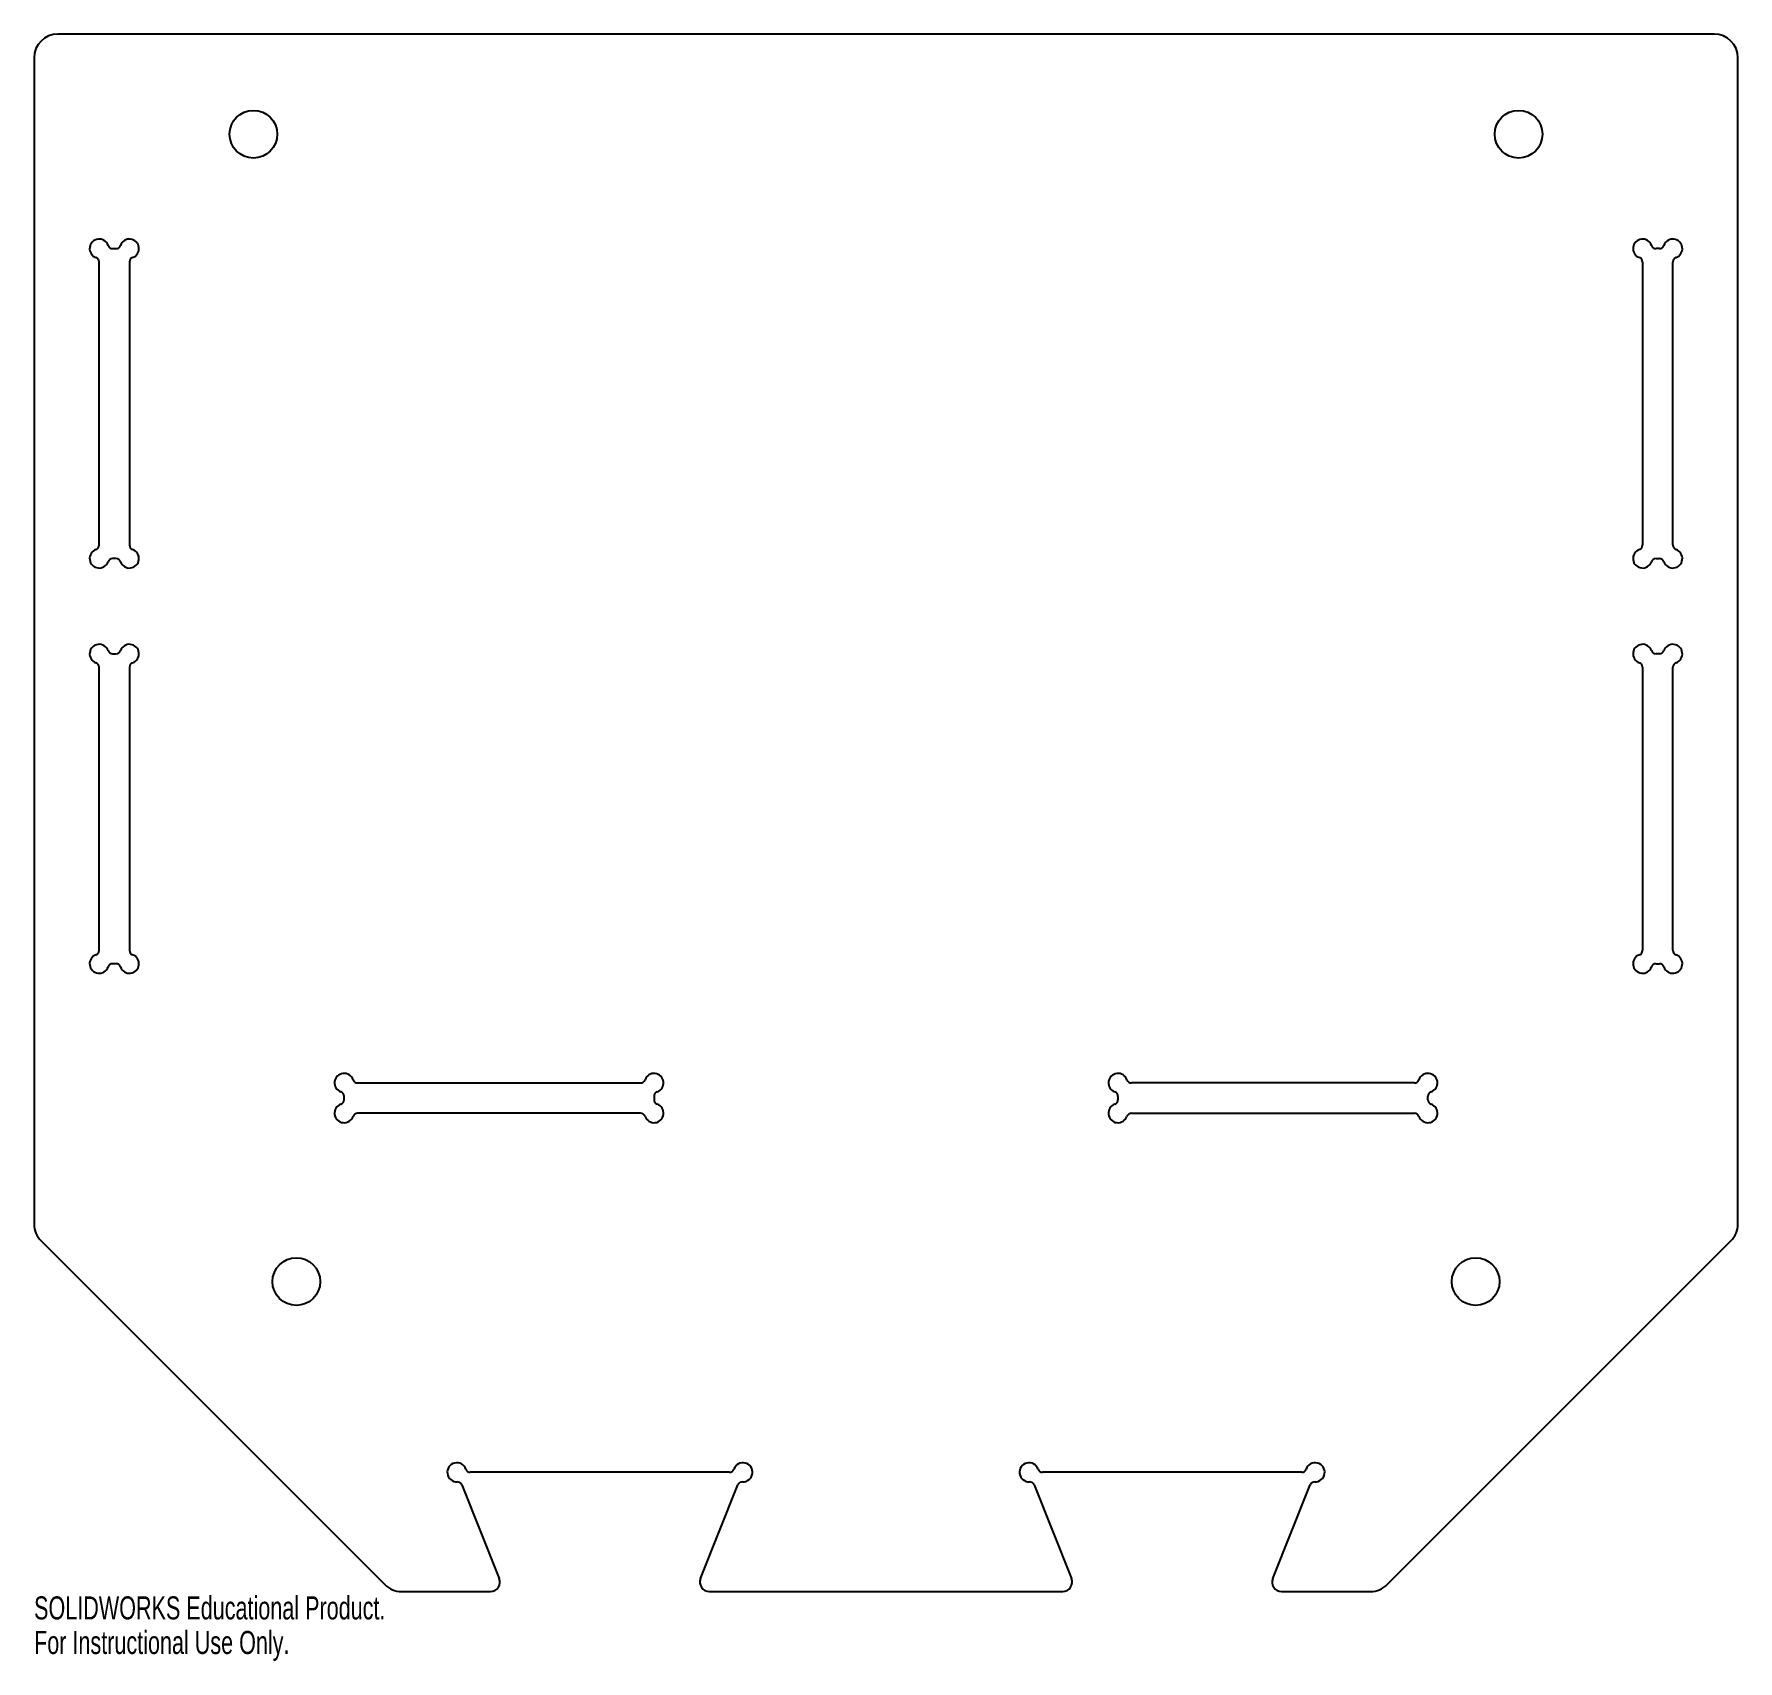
# Model space of a CAD drawing. Header units: millimetres. Extents: x -179 to 179, y -178 to 163.
import ezdxf

# ---------------------------------------------------------------- set-up
doc = ezdxf.new("R2010")
doc.units = ezdxf.units.MM
doc.styles.add('SLDTEXTSTYLE0', font='TXT', dxfattribs={"width": 0.7})

msp = doc.modelspace()

# ---------------------------------------------------------------- linework, layer by layer
at = {"color": 7, "linetype": 'Continuous', "lineweight": 25}
for p, q in [((173.65, 163.34), (-173.65, 163.34)), ((-178.65, 158.34), (-178.65, -86.27)), ((178.65, -86.27), (178.65, 158.34)), ((-162.17, 118.34), (-161.48, 118.34)), ((162.17, 118.34), (161.48, 118.34)), ((-165, 56.17), (-165, 115.51)), ((-158.65, 115.51), (-158.65, 56.17)), ((158.65, 115.51), (158.65, 56.17)), ((165, 56.17), (165, 115.51)), ((-161.48, 53.34), (-162.17, 53.34)), ((161.48, 53.34), (162.17, 53.34)), ((-162.17, 33.34), (-161.48, 33.34)), ((162.17, 33.34), (161.48, 33.34)), ((-165, -28.83), (-165, 30.51)), ((-158.65, 30.51), (-158.65, -28.83)), ((158.65, 30.51), (158.65, -28.83)), ((165, -28.83), (165, 30.51)), ((-161.48, -31.66), (-162.17, -31.66)), ((161.48, -31.66), (162.17, -31.66)), ((-110.82, -56.66), (-51.48, -56.66)), ((110.82, -56.66), (51.48, -56.66)), ((-113.65, -60.18), (-113.65, -59.49)), ((-48.65, -59.49), (-48.65, -60.18)), ((48.65, -59.49), (48.65, -60.18)), ((113.65, -60.18), (113.65, -59.49)), ((-51.48, -63.01), (-110.82, -63.01)), ((51.48, -63.01), (110.82, -63.01)), ((-177.19, -89.8), (-105.11, -161.88)), ((105.11, -161.88), (177.19, -89.8)), ((-32.83, -138.34), (-87.17, -138.34)), ((87.17, -138.34), (32.83, -138.34)), ((-88.95, -140.97), (-81.1, -160.6)), ((-38.9, -160.6), (-31.05, -140.97)), ((31.05, -140.97), (38.9, -160.6)), ((81.1, -160.6), (88.95, -140.97)), ((-101.58, -163.34), (-82.95, -163.34)), ((-37.05, -163.34), (37.05, -163.34)), ((82.95, -163.34), (101.58, -163.34))]:
    msp.add_line(p, q, dxfattribs=at)
for centre in [(-132.65, 142.34), (132.65, 142.34), (-123.65, -98.34), (123.65, -98.34)]:
    msp.add_circle(centre, 5, dxfattribs=at)
for centre, radius, start, end in [((-173.65, 158.34), 5, 90, 180), ((173.65, 158.34), 5, 0, 90), ((-165, 118.34), 2, 19.4712, 250.5288), ((-162.17, 119.34), 1, 199.4712, 270), ((-161.48, 119.34), 1, 270, 340.5288), ((-158.65, 118.34), 2, 289.4712, 160.5288), ((158.65, 118.34), 2, 19.4712, 250.5288), ((161.48, 119.34), 1, 199.4712, 270), ((162.17, 119.34), 1, 270, 340.5288), ((165, 118.34), 2, 289.4712, 160.5288), ((-166, 115.51), 1, 0, 70.5288), ((-157.65, 115.51), 1, 109.4712, 180), ((157.65, 115.51), 1, 0, 70.5288), ((166, 115.51), 1, 109.4712, 180), ((-165, 53.34), 2, 109.4712, 340.5288), ((-166, 56.17), 1, 289.4712, 0), ((-158.65, 53.34), 2, 199.4712, 70.5288), ((-157.65, 56.17), 1, 180, 250.5288), ((158.65, 53.34), 2, 109.4712, 340.5288), ((157.65, 56.17), 1, 289.4712, 0), ((165, 53.34), 2, 199.4712, 70.5288), ((166, 56.17), 1, 180, 250.5288), ((-162.17, 52.34), 1, 90, 160.5288), ((-161.48, 52.34), 1, 19.4712, 90), ((161.48, 52.34), 1, 90, 160.5288), ((162.17, 52.34), 1, 19.4712, 90), ((-165, 33.34), 2, 19.4712, 250.5288), ((-162.17, 34.34), 1, 199.4712, 270), ((-161.48, 34.34), 1, 270, 340.5288), ((-158.65, 33.34), 2, 289.4712, 160.5288), ((158.65, 33.34), 2, 19.4712, 250.5288), ((161.48, 34.34), 1, 199.4712, 270), ((162.17, 34.34), 1, 270, 340.5288), ((165, 33.34), 2, 289.4712, 160.5288), ((-166, 30.51), 1, 0, 70.5288), ((-157.65, 30.51), 1, 109.4712, 180), ((157.65, 30.51), 1, 0, 70.5288), ((166, 30.51), 1, 109.4712, 180), ((-165, -31.66), 2, 109.4712, 340.5288), ((-166, -28.83), 1, 289.4712, 0), ((-162.17, -32.66), 1, 90, 160.5288), ((-161.48, -32.66), 1, 19.4712, 90), ((-158.65, -31.66), 2, 199.4712, 70.5288), ((-157.65, -28.83), 1, 180, 250.5288), ((158.65, -31.66), 2, 109.4712, 340.5288), ((157.65, -28.83), 1, 289.4712, 0), ((161.48, -32.66), 1, 90, 160.5288), ((162.17, -32.66), 1, 19.4712, 90), ((165, -31.66), 2, 199.4712, 70.5288), ((166, -28.83), 1, 180, 250.5288), ((-113.65, -56.66), 2, 19.4712, 250.5288), ((-110.82, -55.66), 1, 199.4712, 270), ((-51.48, -55.66), 1, 270, 340.5288), ((-48.65, -56.66), 2, 289.4712, 160.5288), ((48.65, -56.66), 2, 19.4712, 250.5288), ((51.48, -55.66), 1, 199.4712, 270), ((110.82, -55.66), 1, 270, 340.5288), ((113.65, -56.66), 2, 289.4712, 160.5288), ((-114.65, -59.49), 1, 0, 70.5288), ((-114.65, -60.18), 1, 289.4712, 0), ((-47.65, -59.49), 1, 109.4712, 180), ((-47.65, -60.18), 1, 180, 250.5288), ((47.65, -59.49), 1, 0, 70.5288), ((47.65, -60.18), 1, 289.4712, 0), ((114.65, -59.49), 1, 109.4712, 180), ((114.65, -60.18), 1, 180, 250.5288), ((-113.65, -63.01), 2, 109.4712, 340.5288), ((-110.82, -64.01), 1, 90, 160.5288), ((-51.48, -64.01), 1, 19.4712, 90), ((-48.65, -63.01), 2, 199.4712, 70.5288), ((48.65, -63.01), 2, 109.4712, 340.5288), ((51.48, -64.01), 1, 90, 160.5288), ((110.82, -64.01), 1, 19.4712, 90), ((113.65, -63.01), 2, 199.4712, 70.5288), ((-173.65, -86.27), 5, 180, 225), ((173.65, -86.27), 5, 315, 0), ((-90, -138.34), 2, 19.4712, 272.3302), ((-87.17, -137.34), 1, 199.4712, 270), ((-32.83, -137.34), 1, 270, 340.5288), ((-30, -138.34), 2, 267.6698, 160.5288), ((30, -138.34), 2, 19.4712, 272.3302), ((32.83, -137.34), 1, 199.4712, 270), ((87.17, -137.34), 1, 270, 340.5288), ((90, -138.34), 2, 267.6698, 160.5288), ((-89.88, -141.34), 1, 21.8014, 92.3302), ((-30.12, -141.34), 1, 87.6698, 158.1986), ((30.12, -141.34), 1, 21.8014, 92.3302), ((89.88, -141.34), 1, 87.6698, 158.1986), ((-82.95, -161.34), 2, 270, 21.8014), ((-37.05, -161.34), 2, 158.1986, 270), ((37.05, -161.34), 2, 270, 21.8014), ((82.95, -161.34), 2, 158.1986, 270), ((-101.58, -158.34), 5, 225, 270), ((101.58, -158.34), 5, 270, 315)]:
    msp.add_arc(centre, radius, start, end, dxfattribs=at)

# ---------------------------------------------------------------- texts
at = {"color": 7, "linetype": 'Continuous', "char_height": 4.8336, "attachment_point": 1, "style": 'SLDTEXTSTYLE0'}
for s, insert in [('SOLIDWORKS Educational Product.', (-178.65, -164.36)), ('For Instructional Use Only.', (-178.65, -171.61))]:
    msp.add_mtext(s, dxfattribs=dict(at, insert=insert))

doc.saveas('drawing.dxf')
